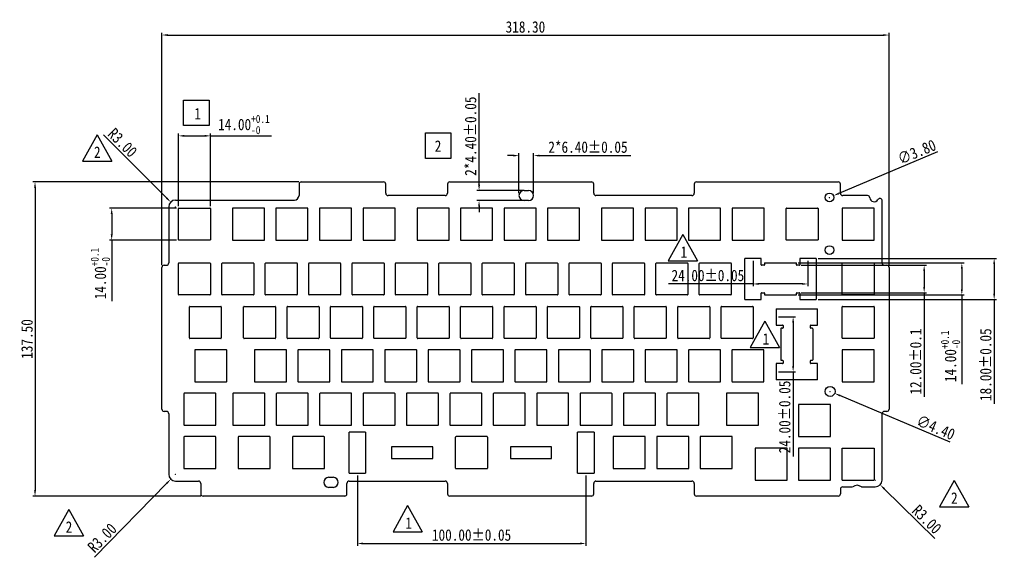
# Model space of a CAD drawing. Header units: millimetres. Extents: x -762 to 118, y 44 to 279.
# Drawn here: x -761.9 to -334.2, y 43.9 to 279.3 of the extents above; entities that cross this region are included whole.
import ezdxf

# ---------------------------------------------------------------- set-up
doc = ezdxf.new("R2010")
doc.units = ezdxf.units.MM
doc.header["$LTSCALE"] = 16.335
doc.header["$PDMODE"] = 3
doc.header["$PDSIZE"] = 8
doc.layers.get('0').update_dxf_attribs({"linetype": 'CONTINUOUS'})
doc.layers.get('Defpoints').update_dxf_attribs({"linetype": 'CONTINUOUS'})
for name, color, linetype in [('产品图形', 7, 'CONTINUOUS'), ('文字说明', 2, 'CONTINUOUS'), ('标注尺寸', 2, 'CONTINUOUS')]:
    doc.layers.add(name, color=color, linetype=linetype)
doc.styles.get("Standard").update_dxf_attribs({"font": '', "width": 0.85, "height": 5})
doc.styles.get('Standard').set_extended_font_data('SimSun')
doc.dimstyles.get("Standard").update_dxf_attribs({"dimtxt": 5, "dimasz": 2.5, "dimexe": 1, "dimexo": 1, "dimgap": 1, "dimtad": 1, "dimzin": 1, "dimdsep": 46, "dimtxsty": 'Standard', "dimcen": 0.09, "dimadec": 0, "dimazin": 2, "dimtp": 0.01, "dimtm": 0.01, "dimtfac": 1, "dimtofl": 0, "dimtmove": 0, "dimatfit": 3, "dimfxl": 1, "dimtolj": 1, "dimarcsym": 0})

# ---------------------------------------------------------------- blocks, each defined once
blk = doc.blocks.new('*D0')
at = {"layer": 'Defpoints', "color": 0}
for p in [(-381.26, 272.51), (-699.56, 170.79), (-381.26, 170.79)]:
    blk.add_point(p, dxfattribs=at)
at = {"layer": '标注尺寸', "color": 0, "lineweight": -2}
for p, q in [((-699.56, 171.79), (-699.56, 273.51)), ((-697.06, 272.51), (-383.76, 272.51)), ((-381.26, 171.79), (-381.26, 273.51))]:
    blk.add_line(p, q, dxfattribs=at)
at = {"layer": '标注尺寸', "color": 0}
for points in [[(-697.06, 272.92), (-697.06, 272.09), (-699.56, 272.51)], [(-383.76, 272.92), (-383.76, 272.09), (-381.26, 272.51)]]:
    blk.add_solid(points, dxfattribs=at)
at = {"layer": '标注尺寸', "color": 0, "insert": (-540.41, 276.01), "char_height": 5, "attachment_point": 5}
blk.add_mtext('\\A1;318.30', dxfattribs=at)
blk = doc.blocks.new('*D1')
at = {"layer": 'Defpoints', "color": 0}
for p in [(-638.53, 208.26), (-755.08, 70.76), (-681.53, 70.76)]:
    blk.add_point(p, dxfattribs=at)
at = {"layer": '标注尺寸', "color": 0, "lineweight": -2}
for p, q in [((-639.53, 208.26), (-756.08, 208.26)), ((-755.08, 205.76), (-755.08, 73.26)), ((-682.53, 70.76), (-756.08, 70.76))]:
    blk.add_line(p, q, dxfattribs=at)
at = {"layer": '标注尺寸', "color": 0}
for points in [[(-755.5, 205.76), (-754.66, 205.76), (-755.08, 208.26)], [(-755.5, 73.26), (-754.66, 73.26), (-755.08, 70.76)]]:
    blk.add_solid(points, dxfattribs=at)
at = {"layer": '标注尺寸', "color": 0, "insert": (-758.58, 139.51), "char_height": 5, "attachment_point": 5, "rotation": 90}
blk.add_mtext('\\A1;137.50', dxfattribs=at)
blk = doc.blocks.new('*D2')
at = {"layer": 'Defpoints', "color": 0}
for p in [(-678.29, 228.39), (-692.29, 196.56), (-678.29, 196.56)]:
    blk.add_point(p, dxfattribs=at)
at = {"layer": '标注尺寸', "color": 0, "lineweight": -2}
for p, q in [((-692.29, 197.56), (-692.29, 229.39)), ((-689.79, 228.39), (-680.79, 228.39)), ((-678.29, 197.56), (-678.29, 229.39)), ((-678.29, 228.39), (-651.52, 228.39))]:
    blk.add_line(p, q, dxfattribs=at)
at = {"layer": '标注尺寸', "color": 0}
for points in [[(-689.79, 228.81), (-689.79, 227.97), (-692.29, 228.39)], [(-680.79, 228.81), (-680.79, 227.97), (-678.29, 228.39)]]:
    blk.add_solid(points, dxfattribs=at)
at = {"layer": '标注尺寸', "color": 0, "insert": (-663.65, 233.37), "char_height": 5, "attachment_point": 5}
blk.add_mtext('\\A1;14.00{\\H0.7x;\\S+0.1^ -0;}', dxfattribs=at)
blk = doc.blocks.new('*D3')
at = {"layer": 'Defpoints', "color": 0}
for p in [(-692.09, 196.76), (-721.51, 182.76), (-692.09, 182.76)]:
    blk.add_point(p, dxfattribs=at)
at = {"layer": '标注尺寸', "color": 0, "lineweight": -2}
for p, q in [((-693.09, 196.76), (-722.51, 196.76)), ((-721.51, 194.26), (-721.51, 185.26)), ((-693.09, 182.76), (-722.51, 182.76)), ((-721.51, 182.76), (-721.51, 155.99))]:
    blk.add_line(p, q, dxfattribs=at)
at = {"layer": '标注尺寸', "color": 0}
for points in [[(-721.93, 194.26), (-721.1, 194.26), (-721.51, 196.76)], [(-721.93, 185.26), (-721.1, 185.26), (-721.51, 182.76)]]:
    blk.add_solid(points, dxfattribs=at)
at = {"layer": '标注尺寸', "color": 0, "insert": (-726.5, 168.12), "char_height": 5, "attachment_point": 5, "rotation": 90}
blk.add_mtext('\\A1;14.00{\\H0.7x;\\S+0.1^ -0;}', dxfattribs=at)
blk = doc.blocks.new('*D4')
at = {"layer": 'Defpoints', "color": 0}
for p in [(-405.55, 202.2), (-409.06, 200.73)]:
    blk.add_point(p, dxfattribs=at)
at = {"layer": '标注尺寸', "color": 0, "lineweight": -2}
for p, q in [((-360.01, 221.4), (-403.25, 203.17)), ((-407.39, 201.46), (-407.21, 201.46)), ((-407.3, 201.37), (-407.3, 201.55))]:
    blk.add_line(p, q, dxfattribs=at)
at = {"layer": '标注尺寸', "color": 0}
blk.add_solid([(-403.41, 203.56), (-403.09, 202.79), (-405.55, 202.2)], dxfattribs=at)
at = {"layer": '标注尺寸', "color": 0, "insert": (-369.09, 221.37), "char_height": 5, "attachment_point": 5, "rotation": 22.8554}
blk.add_mtext('\\A1;∅3.80', dxfattribs=at)
blk = doc.blocks.new('*D5')
at = {"layer": 'Defpoints', "color": 0}
for p in [(-409.09, 117.42), (-405.04, 115.71)]:
    blk.add_point(p, dxfattribs=at)
at = {"layer": '标注尺寸', "color": 0, "lineweight": -2}
for p, q in [((-407.15, 116.56), (-406.97, 116.56)), ((-407.06, 116.47), (-407.06, 116.65)), ((-354.45, 94.28), (-402.74, 114.73))]:
    blk.add_line(p, q, dxfattribs=at)
at = {"layer": '标注尺寸', "color": 0}
blk.add_solid([(-402.57, 115.11), (-402.9, 114.35), (-405.04, 115.71)], dxfattribs=at)
at = {"layer": '标注尺寸', "color": 0, "insert": (-360.8, 100.77), "char_height": 5, "attachment_point": 5, "rotation": 337.0501}
blk.add_mtext('\\A1;∅4.40', dxfattribs=at)
blk = doc.blocks.new('*D6')
at = {"layer": 'Defpoints', "color": 0}
for p in [(-413.27, 174.76), (-413.27, 156.76), (-335.23, 156.76)]:
    blk.add_point(p, dxfattribs=at)
at = {"layer": '标注尺寸', "color": 0, "lineweight": -2}
for p, q in [((-412.27, 174.76), (-334.23, 174.76)), ((-335.23, 172.26), (-335.23, 159.26)), ((-412.27, 156.76), (-334.23, 156.76)), ((-335.23, 156.76), (-335.23, 111.15))]:
    blk.add_line(p, q, dxfattribs=at)
at = {"layer": '标注尺寸', "color": 0}
for points in [[(-335.64, 172.26), (-334.81, 172.26), (-335.23, 174.76)], [(-335.64, 159.26), (-334.81, 159.26), (-335.23, 156.76)]]:
    blk.add_solid(points, dxfattribs=at)
at = {"layer": '标注尺寸', "color": 0, "insert": (-338.91, 128.25), "char_height": 5, "attachment_point": 5, "rotation": 90}
blk.add_mtext('\\A1;18.00%%P0.05', dxfattribs=at)
blk = doc.blocks.new('*D7')
at = {"layer": 'Defpoints', "color": 0}
for p in [(-420.67, 171.76), (-420.67, 159.76), (-365.87, 159.76)]:
    blk.add_point(p, dxfattribs=at)
at = {"layer": '标注尺寸', "color": 0, "lineweight": -2}
for p, q in [((-419.67, 171.76), (-364.87, 171.76)), ((-365.87, 169.26), (-365.87, 162.26)), ((-419.67, 159.76), (-364.87, 159.76)), ((-365.87, 159.76), (-365.87, 114.16))]:
    blk.add_line(p, q, dxfattribs=at)
at = {"layer": '标注尺寸', "color": 0}
for points in [[(-366.29, 169.26), (-365.46, 169.26), (-365.87, 171.76)], [(-366.29, 162.26), (-365.46, 162.26), (-365.87, 159.76)]]:
    blk.add_solid(points, dxfattribs=at)
at = {"layer": '标注尺寸', "color": 0, "insert": (-369.55, 129.62), "char_height": 5, "attachment_point": 5, "rotation": 90}
blk.add_mtext('\\A1;12.00%%P0.1', dxfattribs=at)
blk = doc.blocks.new('*D8')
at = {"layer": 'Defpoints', "color": 0}
for p in [(-421.97, 172.76), (-421.97, 158.76), (-349.38, 158.76)]:
    blk.add_point(p, dxfattribs=at)
at = {"layer": '标注尺寸', "color": 0, "lineweight": -2}
for p, q in [((-420.97, 172.76), (-348.38, 172.76)), ((-349.38, 170.26), (-349.38, 161.26)), ((-420.97, 158.76), (-348.38, 158.76)), ((-349.38, 158.76), (-349.38, 119.77))]:
    blk.add_line(p, q, dxfattribs=at)
at = {"layer": '标注尺寸', "color": 0}
for points in [[(-349.79, 170.26), (-348.96, 170.26), (-349.38, 172.76)], [(-349.79, 161.26), (-348.96, 161.26), (-349.38, 158.76)]]:
    blk.add_solid(points, dxfattribs=at)
at = {"layer": '标注尺寸', "color": 0, "insert": (-354.36, 131.91), "char_height": 5, "attachment_point": 5, "rotation": 90}
blk.add_mtext('\\A1;14.00{\\H0.7x;\\S+0.1^ -0;}', dxfattribs=at)
blk = doc.blocks.new('*D9')
at = {"layer": 'Defpoints', "color": 0}
for p in [(-613.99, 80.76), (-513.99, 80.76), (-513.99, 50.01)]:
    blk.add_point(p, dxfattribs=at)
at = {"layer": '标注尺寸', "color": 0, "lineweight": -2}
for p, q in [((-613.99, 79.76), (-613.99, 49.01)), ((-513.99, 79.76), (-513.99, 49.01)), ((-611.49, 50.01), (-516.49, 50.01))]:
    blk.add_line(p, q, dxfattribs=at)
at = {"layer": '标注尺寸', "color": 0}
for points in [[(-611.49, 50.43), (-611.49, 49.6), (-613.99, 50.01)], [(-516.49, 50.43), (-516.49, 49.6), (-513.99, 50.01)]]:
    blk.add_solid(points, dxfattribs=at)
at = {"layer": '标注尺寸', "color": 0, "insert": (-563.99, 53.69), "char_height": 5, "attachment_point": 5}
blk.add_mtext('\\A1;100.00%%P0.05', dxfattribs=at)
blk = doc.blocks.new('*D16')
at = {"layer": 'Defpoints', "color": 0}
for p in [(-536.83, 219.75), (-543.23, 202.26), (-536.83, 202.26)]:
    blk.add_point(p, dxfattribs=at)
at = {"layer": '标注尺寸', "color": 0, "lineweight": -2}
for p, q in [((-545.73, 219.75), (-548.23, 219.75)), ((-543.23, 203.26), (-543.23, 220.75)), ((-536.83, 203.26), (-536.83, 220.75)), ((-534.33, 219.75), (-494.25, 219.75))]:
    blk.add_line(p, q, dxfattribs=at)
at = {"layer": '标注尺寸', "color": 0}
for points in [[(-545.73, 220.16), (-545.73, 219.33), (-543.23, 219.75)], [(-534.33, 220.16), (-534.33, 219.33), (-536.83, 219.75)]]:
    blk.add_solid(points, dxfattribs=at)
at = {"layer": '标注尺寸', "color": 0, "insert": (-513.04, 223.43), "char_height": 5, "attachment_point": 5}
blk.add_mtext('\\A1;2*6.40%%P0.05', dxfattribs=at)
blk = doc.blocks.new('*D17')
at = {"layer": 'Defpoints', "color": 0}
for p in [(-540.03, 204.46), (-560.71, 200.06), (-540.03, 200.06)]:
    blk.add_point(p, dxfattribs=at)
at = {"layer": '标注尺寸', "color": 0, "lineweight": -2}
for p, q in [((-560.71, 206.96), (-560.71, 247.05)), ((-541.03, 204.46), (-561.71, 204.46)), ((-541.03, 200.06), (-561.71, 200.06)), ((-560.71, 197.56), (-560.71, 195.06))]:
    blk.add_line(p, q, dxfattribs=at)
at = {"layer": '标注尺寸', "color": 0}
for points in [[(-561.12, 206.96), (-560.29, 206.96), (-560.71, 204.46)], [(-561.12, 197.56), (-560.29, 197.56), (-560.71, 200.06)]]:
    blk.add_solid(points, dxfattribs=at)
at = {"layer": '标注尺寸', "color": 0, "insert": (-564.39, 228.25), "char_height": 5, "attachment_point": 5, "rotation": 90}
blk.add_mtext('\\A1;2*4.40%%P0.05', dxfattribs=at)
blk = doc.blocks.new('*D18')
at = {"layer": 'Defpoints', "color": 0}
for p in [(-440.77, 174.76), (-416.77, 174.76), (-416.77, 163.58)]:
    blk.add_point(p, dxfattribs=at)
at = {"layer": '标注尺寸', "color": 0, "lineweight": -2}
for p, q in [((-440.77, 173.76), (-440.77, 162.58)), ((-416.77, 173.76), (-416.77, 162.58)), ((-440.77, 163.58), (-477.83, 163.58)), ((-419.27, 163.58), (-438.27, 163.58))]:
    blk.add_line(p, q, dxfattribs=at)
at = {"layer": '标注尺寸', "color": 0}
for points in [[(-438.27, 164), (-438.27, 163.17), (-440.77, 163.58)], [(-419.27, 164), (-419.27, 163.17), (-416.77, 163.58)]]:
    blk.add_solid(points, dxfattribs=at)
at = {"layer": '标注尺寸', "color": 0, "insert": (-460.55, 167.26), "char_height": 5, "attachment_point": 5}
blk.add_mtext('\\A1;24.00%%P0.05', dxfattribs=at)
blk = doc.blocks.new('*D19')
at = {"layer": 'Defpoints', "color": 0}
for p in [(-430.62, 149.16), (-430.62, 125.16), (-423.22, 125.16)]:
    blk.add_point(p, dxfattribs=at)
at = {"layer": '标注尺寸', "color": 0, "lineweight": -2}
for p, q in [((-429.62, 149.16), (-422.22, 149.16)), ((-423.22, 146.66), (-423.22, 127.66)), ((-429.62, 125.16), (-422.22, 125.16)), ((-423.22, 125.16), (-423.22, 88.1))]:
    blk.add_line(p, q, dxfattribs=at)
at = {"layer": '标注尺寸', "color": 0}
for points in [[(-423.64, 146.66), (-422.8, 146.66), (-423.22, 149.16)], [(-423.64, 127.66), (-422.8, 127.66), (-423.22, 125.16)]]:
    blk.add_solid(points, dxfattribs=at)
at = {"layer": '标注尺寸', "color": 0, "insert": (-426.9, 105.38), "char_height": 5, "attachment_point": 5, "rotation": 90}
blk.add_mtext('\\A1;24.00%%P0.05', dxfattribs=at)
blk = doc.blocks.new('*D20')
at = {"layer": 'Defpoints', "color": 0}
for p in [(-695.68, 199.4), (-693.56, 197.28)]:
    blk.add_point(p, dxfattribs=at)
at = {"layer": '标注尺寸', "color": 0, "lineweight": -2}
for p, q in [((-725.12, 228.81), (-697.45, 201.16)), ((-693.65, 197.28), (-693.47, 197.28)), ((-693.56, 197.19), (-693.56, 197.37))]:
    blk.add_line(p, q, dxfattribs=at)
at = {"layer": '标注尺寸', "color": 0}
blk.add_solid([(-697.16, 201.46), (-697.74, 200.87), (-695.68, 199.4)], dxfattribs=at)
at = {"layer": '标注尺寸', "color": 0, "insert": (-716.77, 225.41), "char_height": 5, "attachment_point": 5, "rotation": 315.0325}
blk.add_mtext('\\A1;R3.00', dxfattribs=at)
blk = doc.blocks.new('*D21')
at = {"layer": 'Defpoints', "color": 0}
for p in [(-695.66, 78.15), (-693.56, 80.29)]:
    blk.add_point(p, dxfattribs=at)
at = {"layer": '标注尺寸', "color": 0, "lineweight": -2}
for p, q in [((-693.65, 80.29), (-693.47, 80.29)), ((-693.56, 80.2), (-693.56, 80.38)), ((-729.01, 44.09), (-697.41, 76.36))]:
    blk.add_line(p, q, dxfattribs=at)
at = {"layer": '标注尺寸', "color": 0}
blk.add_solid([(-697.7, 76.65), (-697.11, 76.07), (-695.66, 78.15)], dxfattribs=at)
at = {"layer": '标注尺寸', "color": 0, "insert": (-725.7, 52.48), "char_height": 5, "attachment_point": 5, "rotation": 45.6011}
blk.add_mtext('\\A1;R3.00', dxfattribs=at)
blk = doc.blocks.new('*D22')
at = {"layer": 'Defpoints', "color": 0}
for p in [(-387.26, 77.79), (-385.12, 75.69)]:
    blk.add_point(p, dxfattribs=at)
at = {"layer": '标注尺寸', "color": 0, "lineweight": -2}
for p, q in [((-387.35, 77.79), (-387.17, 77.79)), ((-387.26, 77.7), (-387.26, 77.88)), ((-361.23, 52.24), (-383.34, 73.94))]:
    blk.add_line(p, q, dxfattribs=at)
at = {"layer": '标注尺寸', "color": 0}
blk.add_solid([(-383.05, 74.24), (-383.63, 73.64), (-385.12, 75.69)], dxfattribs=at)
at = {"layer": '标注尺寸', "color": 0, "insert": (-364.71, 60.56), "char_height": 5, "attachment_point": 5, "rotation": 315.5359}
blk.add_mtext('\\A1;R3.00', dxfattribs=at)

msp = doc.modelspace()

# ---------------------------------------------------------------- linework, layer by layer
at = {"color": 7, "linetype": 'Continuous'}
for p, q in [((-639.528, 207.263), (-639.528, 202.277)), ((-638.528, 208.263), (-602.528, 208.263)), ((-601.528, 203.263), (-601.528, 207.263)), ((-574.528, 207.263), (-574.528, 203.263)), ((-573.528, 208.263), (-511.528, 208.263)), ((-510.528, 203.263), (-510.528, 207.263)), ((-466.528, 207.263), (-466.528, 203.263)), ((-465.528, 208.263), (-403.528, 208.263)), ((-402.528, 203.263), (-402.528, 207.263)), ((-575.528, 202.263), (-600.528, 202.263)), ((-541.028, 204.463), (-539.028, 204.463)), ((-467.528, 202.263), (-509.528, 202.263)), ((-390.658, 202.263), (-401.528, 202.263)), ((-696.559, 197.277), (-696.559, 172.785)), ((-693.559, 200.277), (-641.528, 200.277)), ((-692.093, 196.763), (-678.493, 196.763)), ((-668.656, 196.763), (-668.656, 182.763)), ((-654.656, 196.763), (-668.656, 196.763)), ((-654.656, 182.763), (-654.656, 196.763)), ((-649.606, 196.763), (-649.606, 182.763)), ((-635.606, 196.763), (-649.606, 196.763)), ((-635.606, 182.763), (-635.606, 196.763)), ((-630.556, 196.763), (-630.556, 182.763)), ((-616.556, 196.763), (-630.556, 196.763)), ((-616.556, 182.763), (-616.556, 196.763)), ((-611.506, 196.763), (-611.506, 182.763)), ((-597.506, 196.763), (-611.506, 196.763)), ((-597.506, 182.763), (-597.506, 196.763)), ((-587.848, 196.763), (-587.848, 182.763)), ((-573.848, 196.763), (-587.848, 196.763)), ((-573.848, 182.763), (-573.848, 196.763)), ((-568.798, 196.763), (-568.798, 182.763)), ((-554.798, 196.763), (-568.798, 196.763)), ((-554.798, 182.763), (-554.798, 196.763)), ((-549.748, 196.763), (-549.748, 182.763)), ((-535.748, 196.763), (-549.748, 196.763)), ((-539.028, 200.063), (-541.028, 200.063)), ((-535.748, 182.763), (-535.748, 196.763)), ((-530.698, 196.763), (-530.698, 182.763)), ((-516.698, 196.763), (-530.698, 196.763)), ((-516.698, 182.763), (-516.698, 196.763)), ((-507.061, 196.763), (-507.061, 182.763)), ((-493.061, 196.763), (-507.061, 196.763)), ((-493.061, 182.763), (-493.061, 196.763)), ((-488.011, 196.763), (-488.011, 182.763)), ((-474.011, 196.763), (-488.011, 196.763)), ((-474.011, 182.763), (-474.011, 196.763)), ((-454.961, 196.763), (-468.961, 196.763)), ((-468.961, 196.763), (-468.961, 182.763)), ((-454.961, 182.763), (-454.961, 196.763)), ((-435.911, 196.763), (-449.911, 196.763)), ((-449.911, 196.763), (-449.911, 182.763)), ((-435.911, 182.763), (-435.911, 196.763)), ((-426.093, 196.763), (-412.493, 196.763)), ((-387.763, 196.763), (-401.763, 196.763)), ((-401.763, 196.763), (-401.763, 182.763)), ((-387.763, 182.763), (-387.763, 196.763)), ((-384.263, 172.785), (-384.263, 199.996)), ((-692.293, 182.963), (-692.293, 196.563)), ((-678.293, 196.563), (-678.293, 182.963)), ((-426.293, 182.963), (-426.293, 196.563)), ((-412.293, 196.563), (-412.293, 182.963)), ((-678.493, 182.763), (-692.093, 182.763)), ((-668.656, 182.763), (-654.656, 182.763)), ((-649.606, 182.763), (-635.606, 182.763)), ((-630.556, 182.763), (-616.556, 182.763)), ((-611.506, 182.763), (-597.506, 182.763)), ((-587.848, 182.763), (-573.848, 182.763)), ((-568.798, 182.763), (-554.798, 182.763)), ((-549.748, 182.763), (-535.748, 182.763)), ((-530.698, 182.763), (-516.698, 182.763)), ((-507.061, 182.763), (-493.061, 182.763)), ((-488.011, 182.763), (-474.011, 182.763)), ((-468.961, 182.763), (-454.961, 182.763)), ((-449.911, 182.763), (-435.911, 182.763)), ((-412.493, 182.763), (-426.093, 182.763)), ((-401.763, 182.763), (-387.763, 182.763)), ((-698.559, 171.785), (-697.559, 171.785)), ((-692.293, 158.963), (-692.293, 172.563)), ((-692.093, 172.763), (-678.493, 172.763)), ((-678.293, 172.563), (-678.293, 158.963)), ((-673.293, 158.963), (-673.293, 172.563)), ((-673.093, 172.763), (-659.493, 172.763)), ((-659.293, 172.563), (-659.293, 158.963)), ((-654.293, 158.963), (-654.293, 172.563)), ((-654.093, 172.763), (-640.493, 172.763)), ((-640.293, 172.563), (-640.293, 158.963)), ((-635.293, 158.963), (-635.293, 172.563)), ((-635.093, 172.763), (-621.493, 172.763)), ((-621.293, 172.563), (-621.293, 158.963)), ((-616.293, 158.963), (-616.293, 172.563)), ((-616.093, 172.763), (-602.493, 172.763)), ((-602.293, 172.563), (-602.293, 158.963)), ((-597.293, 158.963), (-597.293, 172.563)), ((-597.093, 172.763), (-583.493, 172.763)), ((-583.293, 172.563), (-583.293, 158.963)), ((-578.293, 158.963), (-578.293, 172.563)), ((-578.093, 172.763), (-564.493, 172.763)), ((-564.293, 172.563), (-564.293, 158.963)), ((-559.293, 158.963), (-559.293, 172.563)), ((-559.093, 172.763), (-545.493, 172.763)), ((-545.293, 172.563), (-545.293, 158.963)), ((-540.293, 158.963), (-540.293, 172.563)), ((-540.093, 172.763), (-526.493, 172.763)), ((-526.293, 172.563), (-526.293, 158.963)), ((-521.293, 158.963), (-521.293, 172.563)), ((-521.093, 172.763), (-507.493, 172.763)), ((-507.293, 172.563), (-507.293, 158.963)), ((-502.293, 158.963), (-502.293, 172.563)), ((-502.093, 172.763), (-488.493, 172.763)), ((-488.293, 172.563), (-488.293, 158.963)), ((-483.293, 158.963), (-483.293, 172.563)), ((-483.093, 172.763), (-469.493, 172.763)), ((-469.293, 172.563), (-469.293, 158.963)), ((-464.293, 158.963), (-464.293, 172.563)), ((-464.093, 172.763), (-450.493, 172.763)), ((-450.293, 172.563), (-450.293, 158.963)), ((-444.368, 156.763), (-444.368, 174.763)), ((-437.168, 174.763), (-444.368, 174.763)), ((-437.168, 171.963), (-437.168, 174.763)), ((-435.968, 171.763), (-436.968, 171.763)), ((-435.768, 172.563), (-435.768, 171.963)), ((-435.568, 172.763), (-421.968, 172.763)), ((-421.768, 171.963), (-421.768, 172.563)), ((-420.568, 171.763), (-421.568, 171.763)), ((-420.368, 174.763), (-420.368, 171.963)), ((-413.168, 174.763), (-420.368, 174.763)), ((-413.168, 174.763), (-413.168, 156.763)), ((-401.763, 158.963), (-401.763, 172.563)), ((-401.563, 172.763), (-387.963, 172.763)), ((-387.763, 172.563), (-387.763, 158.963)), ((-383.263, 171.785), (-382.263, 171.785)), ((-699.559, 108.785), (-699.559, 170.785)), ((-381.263, 170.785), (-381.263, 108.785)), ((-678.493, 158.763), (-692.093, 158.763)), ((-659.493, 158.763), (-673.093, 158.763)), ((-640.493, 158.763), (-654.093, 158.763)), ((-621.493, 158.763), (-635.093, 158.763)), ((-602.493, 158.763), (-616.093, 158.763)), ((-583.493, 158.763), (-597.093, 158.763)), ((-564.493, 158.763), (-578.093, 158.763)), ((-545.493, 158.763), (-559.093, 158.763)), ((-526.493, 158.763), (-540.093, 158.763)), ((-507.493, 158.763), (-521.093, 158.763)), ((-488.493, 158.763), (-502.093, 158.763)), ((-469.493, 158.763), (-483.093, 158.763)), ((-450.493, 158.763), (-464.093, 158.763)), ((-437.168, 156.763), (-437.168, 159.563)), ((-436.968, 159.763), (-435.968, 159.763)), ((-435.768, 159.563), (-435.768, 158.963)), ((-435.568, 158.763), (-421.968, 158.763)), ((-421.768, 158.963), (-421.768, 159.563)), ((-421.568, 159.763), (-420.568, 159.763)), ((-420.368, 159.563), (-420.368, 156.763)), ((-387.963, 158.763), (-401.563, 158.763)), ((-444.368, 156.763), (-437.168, 156.763)), ((-420.368, 156.763), (-413.168, 156.763)), ((-687.528, 139.963), (-687.528, 153.563)), ((-687.328, 153.763), (-673.728, 153.763)), ((-673.528, 153.563), (-673.528, 139.963)), ((-663.763, 139.963), (-663.763, 153.563)), ((-663.563, 153.763), (-649.963, 153.763)), ((-649.763, 153.563), (-649.763, 139.963)), ((-644.763, 139.963), (-644.763, 153.563)), ((-644.563, 153.763), (-630.963, 153.763)), ((-630.763, 153.563), (-630.763, 139.963)), ((-625.763, 139.963), (-625.763, 153.563)), ((-625.563, 153.763), (-611.963, 153.763)), ((-611.763, 153.563), (-611.763, 139.963)), ((-606.763, 139.963), (-606.763, 153.563)), ((-606.563, 153.763), (-592.963, 153.763)), ((-592.763, 153.563), (-592.763, 139.963)), ((-587.763, 139.963), (-587.763, 153.563)), ((-587.563, 153.763), (-573.963, 153.763)), ((-573.763, 153.563), (-573.763, 139.963)), ((-568.763, 139.963), (-568.763, 153.563)), ((-568.563, 153.763), (-554.963, 153.763)), ((-554.763, 153.563), (-554.763, 139.963)), ((-549.763, 139.963), (-549.763, 153.563)), ((-549.563, 153.763), (-535.963, 153.763)), ((-535.763, 153.563), (-535.763, 139.963)), ((-530.763, 139.963), (-530.763, 153.563)), ((-530.563, 153.763), (-516.963, 153.763)), ((-516.763, 153.563), (-516.763, 139.963)), ((-511.763, 139.963), (-511.763, 153.563)), ((-511.563, 153.763), (-497.963, 153.763)), ((-497.763, 153.563), (-497.763, 139.963)), ((-492.763, 139.963), (-492.763, 153.563)), ((-492.563, 153.763), (-478.963, 153.763)), ((-478.763, 153.563), (-478.763, 139.963)), ((-473.763, 139.963), (-473.763, 153.563)), ((-473.563, 153.763), (-459.963, 153.763)), ((-459.763, 153.563), (-459.763, 139.963)), ((-454.763, 139.963), (-454.763, 153.563)), ((-454.563, 153.763), (-440.963, 153.763)), ((-440.763, 153.563), (-440.763, 139.963)), ((-401.763, 139.963), (-401.763, 153.563)), ((-401.563, 153.763), (-387.963, 153.763)), ((-387.763, 153.563), (-387.763, 139.963)), ((-673.728, 139.763), (-687.328, 139.763)), ((-649.963, 139.763), (-663.563, 139.763)), ((-630.963, 139.763), (-644.563, 139.763)), ((-611.963, 139.763), (-625.563, 139.763)), ((-592.963, 139.763), (-606.563, 139.763)), ((-573.963, 139.763), (-587.563, 139.763)), ((-554.963, 139.763), (-568.563, 139.763)), ((-535.963, 139.763), (-549.563, 139.763)), ((-516.963, 139.763), (-530.563, 139.763)), ((-497.963, 139.763), (-511.563, 139.763)), ((-478.963, 139.763), (-492.563, 139.763)), ((-459.963, 139.763), (-473.563, 139.763)), ((-440.963, 139.763), (-454.563, 139.763)), ((-387.963, 139.763), (-401.563, 139.763)), ((-685.143, 134.563), (-685.143, 120.963)), ((-671.343, 134.763), (-684.943, 134.763)), ((-671.143, 120.963), (-671.143, 134.563)), ((-658.998, 134.563), (-658.998, 120.963)), ((-645.198, 134.763), (-658.798, 134.763)), ((-644.998, 120.963), (-644.998, 134.563)), ((-639.998, 134.563), (-639.998, 120.963)), ((-626.198, 134.763), (-639.798, 134.763)), ((-625.998, 120.963), (-625.998, 134.563)), ((-620.998, 134.563), (-620.998, 120.963)), ((-607.198, 134.763), (-620.798, 134.763)), ((-606.998, 120.963), (-606.998, 134.563)), ((-601.998, 134.563), (-601.998, 120.963)), ((-588.198, 134.763), (-601.798, 134.763)), ((-587.998, 120.963), (-587.998, 134.563)), ((-582.998, 134.563), (-582.998, 120.963)), ((-569.198, 134.763), (-582.798, 134.763)), ((-568.998, 120.963), (-568.998, 134.563)), ((-563.998, 134.563), (-563.998, 120.963)), ((-550.198, 134.763), (-563.798, 134.763)), ((-549.998, 120.963), (-549.998, 134.563)), ((-544.998, 134.563), (-544.998, 120.963)), ((-531.198, 134.763), (-544.798, 134.763)), ((-530.998, 120.963), (-530.998, 134.563)), ((-525.998, 134.563), (-525.998, 120.963)), ((-512.198, 134.763), (-525.798, 134.763)), ((-511.998, 120.963), (-511.998, 134.563)), ((-506.998, 134.563), (-506.998, 120.963)), ((-493.198, 134.763), (-506.798, 134.763)), ((-492.998, 120.963), (-492.998, 134.563)), ((-487.998, 134.563), (-487.998, 120.963)), ((-474.198, 134.763), (-487.798, 134.763)), ((-473.998, 120.963), (-473.998, 134.563)), ((-468.998, 134.563), (-468.998, 120.963)), ((-455.198, 134.763), (-468.798, 134.763)), ((-454.998, 120.963), (-454.998, 134.563)), ((-387.763, 134.763), (-401.763, 134.763)), ((-401.763, 134.763), (-401.763, 120.763)), ((-387.763, 120.763), (-387.763, 134.763)), ((-684.943, 120.763), (-671.343, 120.763)), ((-658.798, 120.763), (-645.198, 120.763)), ((-639.798, 120.763), (-626.198, 120.763)), ((-620.798, 120.763), (-607.198, 120.763)), ((-601.798, 120.763), (-588.198, 120.763)), ((-582.798, 120.763), (-569.198, 120.763)), ((-563.798, 120.763), (-550.198, 120.763)), ((-544.798, 120.763), (-531.198, 120.763)), ((-525.798, 120.763), (-512.198, 120.763)), ((-506.798, 120.763), (-493.198, 120.763)), ((-487.798, 120.763), (-474.198, 120.763)), ((-468.798, 120.763), (-455.198, 120.763)), ((-401.763, 120.763), (-387.763, 120.763)), ((-649.488, 115.563), (-649.488, 101.963)), ((-635.688, 115.763), (-649.288, 115.763)), ((-635.488, 101.963), (-635.488, 115.563)), ((-630.488, 115.563), (-630.488, 101.963)), ((-616.688, 115.763), (-630.288, 115.763)), ((-616.488, 101.963), (-616.488, 115.563)), ((-611.488, 115.563), (-611.488, 101.963)), ((-597.688, 115.763), (-611.288, 115.763)), ((-597.488, 101.963), (-597.488, 115.563)), ((-592.488, 115.563), (-592.488, 101.963)), ((-578.688, 115.763), (-592.288, 115.763)), ((-578.488, 101.963), (-578.488, 115.563)), ((-573.488, 115.563), (-573.488, 101.963)), ((-559.688, 115.763), (-573.288, 115.763)), ((-559.488, 101.963), (-559.488, 115.563)), ((-554.488, 115.563), (-554.488, 101.963)), ((-540.688, 115.763), (-554.288, 115.763)), ((-540.488, 101.963), (-540.488, 115.563)), ((-535.488, 115.563), (-535.488, 101.963)), ((-521.688, 115.763), (-535.288, 115.763)), ((-521.488, 101.963), (-521.488, 115.563)), ((-516.488, 115.563), (-516.488, 101.963)), ((-502.688, 115.763), (-516.288, 115.763)), ((-502.488, 101.963), (-502.488, 115.563)), ((-497.488, 115.563), (-497.488, 101.963)), ((-483.688, 115.763), (-497.288, 115.763)), ((-483.488, 101.963), (-483.488, 115.563)), ((-478.488, 115.563), (-478.488, 101.963)), ((-464.688, 115.763), (-478.288, 115.763)), ((-464.488, 101.963), (-464.488, 115.563)), ((-438.343, 115.763), (-452.343, 115.763)), ((-452.343, 115.763), (-452.343, 101.763)), ((-438.343, 101.763), (-438.343, 115.763)), ((-697.559, 107.785), (-698.559, 107.785)), ((-406.813, 110.763), (-420.813, 110.763)), ((-420.813, 110.763), (-420.813, 96.763)), ((-406.813, 96.763), (-406.813, 110.763)), ((-382.263, 107.785), (-383.263, 107.785)), ((-696.559, 106.785), (-696.559, 80.293)), ((-384.263, 77.793), (-384.263, 106.785)), ((-649.288, 101.763), (-635.688, 101.763)), ((-630.288, 101.763), (-616.688, 101.763)), ((-617.588, 80.763), (-617.588, 98.763)), ((-610.388, 98.763), (-617.588, 98.763)), ((-611.288, 101.763), (-597.688, 101.763)), ((-610.388, 98.763), (-610.388, 80.763)), ((-592.288, 101.763), (-578.688, 101.763)), ((-573.288, 101.763), (-559.688, 101.763)), ((-554.288, 101.763), (-540.688, 101.763)), ((-535.288, 101.763), (-521.688, 101.763)), ((-510.388, 98.763), (-517.588, 98.763)), ((-517.588, 80.763), (-517.588, 98.763)), ((-516.288, 101.763), (-502.688, 101.763)), ((-510.388, 98.763), (-510.388, 80.763)), ((-497.288, 101.763), (-483.688, 101.763)), ((-478.288, 101.763), (-464.688, 101.763)), ((-452.343, 101.763), (-438.343, 101.763)), ((-689.923, 96.563), (-689.923, 82.963)), ((-676.123, 96.763), (-689.723, 96.763)), ((-675.923, 82.963), (-675.923, 96.563)), ((-666.158, 96.563), (-666.158, 82.963)), ((-652.358, 96.763), (-665.958, 96.763)), ((-652.158, 82.963), (-652.158, 96.563)), ((-642.393, 96.563), (-642.393, 82.963)), ((-628.593, 96.763), (-642.193, 96.763)), ((-628.393, 82.963), (-628.393, 96.563)), ((-570.988, 82.963), (-570.988, 96.563)), ((-557.188, 96.763), (-570.788, 96.763)), ((-556.988, 96.563), (-556.988, 82.963)), ((-487.963, 96.763), (-501.963, 96.763)), ((-501.963, 96.763), (-501.963, 82.763)), ((-487.963, 82.763), (-487.963, 96.763)), ((-468.913, 96.763), (-482.913, 96.763)), ((-482.913, 96.763), (-482.913, 82.763)), ((-468.913, 82.763), (-468.913, 96.763)), ((-449.863, 96.763), (-463.863, 96.763)), ((-463.863, 96.763), (-463.863, 82.763)), ((-449.863, 82.763), (-449.863, 96.763)), ((-420.813, 96.763), (-406.813, 96.763)), ((-598.988, 92.263), (-598.988, 87.263)), ((-580.988, 92.263), (-598.988, 92.263)), ((-580.988, 87.263), (-580.988, 92.263)), ((-528.988, 92.263), (-546.988, 92.263)), ((-546.988, 92.263), (-546.988, 87.263)), ((-528.988, 87.263), (-528.988, 92.263)), ((-425.863, 91.763), (-439.863, 91.763)), ((-439.863, 91.763), (-439.863, 77.763)), ((-425.863, 77.763), (-425.863, 91.763)), ((-406.813, 91.763), (-420.813, 91.763)), ((-420.813, 91.763), (-420.813, 77.763)), ((-406.813, 77.763), (-406.813, 91.763)), ((-401.763, 91.763), (-387.763, 91.763)), ((-401.763, 77.763), (-401.763, 91.763)), ((-387.763, 91.763), (-387.763, 77.763)), ((-598.988, 87.263), (-580.988, 87.263)), ((-546.988, 87.263), (-528.988, 87.263)), ((-689.723, 82.763), (-676.123, 82.763)), ((-665.958, 82.763), (-652.358, 82.763)), ((-642.193, 82.763), (-628.593, 82.763)), ((-570.788, 82.763), (-557.188, 82.763)), ((-501.963, 82.763), (-487.963, 82.763)), ((-482.913, 82.763), (-468.913, 82.763)), ((-463.863, 82.763), (-449.863, 82.763)), ((-693.559, 77.293), (-683.528, 77.293)), ((-626.528, 78.963), (-624.528, 78.963)), ((-617.588, 80.763), (-610.388, 80.763)), ((-617.528, 77.293), (-575.528, 77.293)), ((-517.588, 80.763), (-510.388, 80.763)), ((-509.528, 77.293), (-467.528, 77.293)), ((-439.863, 77.763), (-425.863, 77.763)), ((-420.813, 77.763), (-406.813, 77.763)), ((-401.763, 77.763), (-387.763, 77.763)), ((-682.528, 76.293), (-682.528, 71.763)), ((-624.528, 74.563), (-626.528, 74.563)), ((-618.528, 71.763), (-618.528, 76.293)), ((-574.528, 76.293), (-574.528, 71.763)), ((-510.528, 71.763), (-510.528, 76.293)), ((-466.528, 76.293), (-466.528, 71.763)), ((-402.528, 73.793), (-402.528, 71.763)), ((-401.528, 74.793), (-397.17, 74.793)), ((-393.371, 74.793), (-387.263, 74.793)), ((-619.528, 70.763), (-681.528, 70.763)), ((-511.528, 70.763), (-573.528, 70.763)), ((-403.528, 70.763), (-465.528, 70.763))]:
    msp.add_line(p, q, dxfattribs=at)
for centre, radius in [((-407.305, 201.463), 1.9), ((-407.305, 178.435), 1.9), ((-407.063, 116.563), 2.2)]:
    msp.add_circle(centre, radius, dxfattribs=at)
for centre, radius, start, end in [((-638.528, 207.263), 1, 90, 180), ((-602.528, 207.263), 1, 0, 90), ((-573.528, 207.263), 1, 90, 180), ((-511.528, 207.263), 1, 0, 90), ((-465.528, 207.263), 1, 90, 180), ((-403.528, 207.263), 1, 0, 90), ((-641.528, 202.277), 2, 270, 0), ((-600.528, 203.263), 1, 180, 270), ((-575.528, 203.263), 1, 270, 0), ((-541.028, 202.263), 2.2, 90, 270), ((-539.028, 202.263), 2.2, 270, 90), ((-509.528, 203.263), 1, 180, 270), ((-467.528, 203.263), 1, 270, 0), ((-401.528, 203.263), 1, 180, 270), ((-390.658, 201.263), 1, 3.95457, 90), ((-387.765, 201.463), 1.9, 183.95457, 329.59993), ((-385.263, 199.996), 1, 0, 149.59993), ((-693.559, 197.277), 3, 90, 180), ((-692.093, 196.563), 0.2, 90, 180), ((-678.493, 196.563), 0.2, 0, 90), ((-426.093, 196.563), 0.2, 90, 180), ((-412.493, 196.563), 0.2, 0, 90), ((-692.093, 182.963), 0.2, 180, 270), ((-678.493, 182.963), 0.2, 270, 360), ((-426.093, 182.963), 0.2, 180, 270), ((-412.493, 182.963), 0.2, 270, 0), ((-698.559, 170.785), 1, 90, 180), ((-697.559, 172.785), 1, 270, 0), ((-692.093, 172.563), 0.2, 90, 180), ((-678.493, 172.563), 0.2, 0, 90), ((-673.093, 172.563), 0.2, 90, 180), ((-659.493, 172.563), 0.2, 359.99999, 90), ((-654.093, 172.563), 0.2, 90, 180), ((-640.493, 172.563), 0.2, 360, 90), ((-635.093, 172.563), 0.2, 90, 180), ((-621.493, 172.563), 0.2, 360, 90), ((-616.093, 172.563), 0.2, 90, 180), ((-602.493, 172.563), 0.2, 359.99999, 90), ((-597.093, 172.563), 0.2, 90, 180), ((-583.493, 172.563), 0.2, 360, 90), ((-578.093, 172.563), 0.2, 90, 180), ((-564.493, 172.563), 0.2, 360, 90), ((-559.093, 172.563), 0.2, 90, 180), ((-545.493, 172.563), 0.2, 359.99999, 90), ((-540.093, 172.563), 0.2, 90, 180), ((-526.493, 172.563), 0.2, 0, 90), ((-521.093, 172.563), 0.2, 90, 180), ((-507.493, 172.563), 0.2, 359.99999, 90), ((-502.093, 172.563), 0.2, 90, 180), ((-488.493, 172.563), 0.2, 359.99999, 90), ((-483.093, 172.563), 0.2, 90, 180), ((-469.493, 172.563), 0.2, 0, 90), ((-464.093, 172.563), 0.2, 90, 180), ((-450.493, 172.563), 0.2, 359.99999, 90), ((-436.968, 171.963), 0.2, 180, 270), ((-435.968, 171.963), 0.2, 270, 0), ((-435.568, 172.563), 0.2, 90, 180), ((-421.968, 172.563), 0.2, 0, 90), ((-421.568, 171.963), 0.2, 180, 270), ((-420.568, 171.963), 0.2, 270, 0), ((-401.563, 172.563), 0.2, 90, 180), ((-387.963, 172.563), 0.2, 0, 90), ((-383.263, 172.785), 1, 180, 270), ((-382.263, 170.785), 1, 0, 90), ((-692.093, 158.963), 0.2, 180, 270), ((-678.493, 158.963), 0.2, 270, 360), ((-673.093, 158.963), 0.2, 179.99999, 270), ((-659.493, 158.963), 0.2, 270, 0), ((-654.093, 158.963), 0.2, 180, 270), ((-640.493, 158.963), 0.2, 270, 0), ((-635.093, 158.963), 0.2, 179.99999, 270), ((-621.493, 158.963), 0.2, 270, 0), ((-616.093, 158.963), 0.2, 179.99999, 270), ((-602.493, 158.963), 0.2, 270, 0), ((-597.093, 158.963), 0.2, 180, 270), ((-583.493, 158.963), 0.2, 270, 0), ((-578.093, 158.963), 0.2, 179.99999, 270), ((-564.493, 158.963), 0.2, 270, 0), ((-559.093, 158.963), 0.2, 180, 270), ((-545.493, 158.963), 0.2, 270, 0), ((-540.093, 158.963), 0.2, 180, 270), ((-526.493, 158.963), 0.2, 270, 0), ((-521.093, 158.963), 0.2, 179.99999, 270), ((-507.493, 158.963), 0.2, 270, 0), ((-502.093, 158.963), 0.2, 180, 270), ((-488.493, 158.963), 0.2, 270, 0), ((-483.093, 158.963), 0.2, 180, 270), ((-469.493, 158.963), 0.2, 270, 0), ((-464.093, 158.963), 0.2, 179.99999, 270), ((-450.493, 158.963), 0.2, 270, 0), ((-436.968, 159.563), 0.2, 90, 180), ((-435.968, 159.563), 0.2, 0, 90), ((-435.568, 158.963), 0.2, 180, 270), ((-421.968, 158.963), 0.2, 270, 0), ((-421.568, 159.563), 0.2, 90, 180), ((-420.568, 159.563), 0.2, 0, 90), ((-401.563, 158.963), 0.2, 180, 270), ((-387.963, 158.963), 0.2, 270, 0), ((-687.328, 153.563), 0.2, 89.99999, 180), ((-673.728, 153.563), 0.2, 360, 90.00001), ((-663.563, 153.563), 0.2, 89.99999, 180), ((-649.963, 153.563), 0.2, 359.99999, 90.00001), ((-644.563, 153.563), 0.2, 89.99999, 180), ((-630.963, 153.563), 0.2, 0, 90.00001), ((-625.563, 153.563), 0.2, 89.99999, 180), ((-611.963, 153.563), 0.2, 360, 90.00001), ((-606.563, 153.563), 0.2, 89.99999, 180), ((-592.963, 153.563), 0.2, 359.99999, 90.00001), ((-587.563, 153.563), 0.2, 89.99999, 180), ((-573.963, 153.563), 0.2, 360, 90.00001), ((-568.563, 153.563), 0.2, 89.99999, 180), ((-554.963, 153.563), 0.2, 359.99999, 90.00001), ((-549.563, 153.563), 0.2, 89.99999, 180), ((-535.963, 153.563), 0.2, 359.99999, 90.00001), ((-530.563, 153.563), 0.2, 89.99999, 180), ((-516.963, 153.563), 0.2, 0, 90.00001), ((-511.563, 153.563), 0.2, 89.99999, 180), ((-497.963, 153.563), 0.2, 359.99999, 90.00001), ((-492.563, 153.563), 0.2, 89.99999, 180), ((-478.963, 153.563), 0.2, 0, 90.00001), ((-473.563, 153.563), 0.2, 89.99999, 180), ((-459.963, 153.563), 0.2, 0, 90.00001), ((-454.563, 153.563), 0.2, 89.99999, 180), ((-440.963, 153.563), 0.2, 359.99999, 90.00001), ((-401.563, 153.563), 0.2, 90, 180), ((-387.963, 153.563), 0.2, 0, 90), ((-687.328, 139.963), 0.2, 180, 270.00001), ((-673.728, 139.963), 0.2, 269.99999, 0), ((-663.563, 139.963), 0.2, 179.99999, 270.00001), ((-649.963, 139.963), 0.2, 269.99999, 0), ((-644.563, 139.963), 0.2, 180, 270.00001), ((-630.963, 139.963), 0.2, 269.99999, 360), ((-625.563, 139.963), 0.2, 179.99999, 270.00001), ((-611.963, 139.963), 0.2, 269.99999, 0), ((-606.563, 139.963), 0.2, 179.99999, 270.00001), ((-592.963, 139.963), 0.2, 269.99999, 0), ((-587.563, 139.963), 0.2, 180, 270.00001), ((-573.963, 139.963), 0.2, 269.99999, 0), ((-568.563, 139.963), 0.2, 179.99999, 270.00001), ((-554.963, 139.963), 0.2, 269.99999, 0), ((-549.563, 139.963), 0.2, 180, 270.00001), ((-535.963, 139.963), 0.2, 269.99999, 0), ((-530.563, 139.963), 0.2, 180, 270.00001), ((-516.963, 139.963), 0.2, 269.99999, 0), ((-511.563, 139.963), 0.2, 179.99999, 270.00001), ((-497.963, 139.963), 0.2, 269.99999, 0), ((-492.563, 139.963), 0.2, 180, 270.00001), ((-478.963, 139.963), 0.2, 269.99999, 0), ((-473.563, 139.963), 0.2, 179.99999, 270.00001), ((-459.963, 139.963), 0.2, 269.99999, 0), ((-454.563, 139.963), 0.2, 179.99999, 270.00001), ((-440.963, 139.963), 0.2, 269.99999, 0), ((-401.563, 139.963), 0.2, 180, 270), ((-387.963, 139.963), 0.2, 270, 0), ((-684.943, 134.563), 0.2, 90, 180), ((-671.343, 134.563), 0.2, 0, 90), ((-658.798, 134.563), 0.2, 90, 180), ((-645.198, 134.563), 0.2, 359.99999, 90), ((-639.798, 134.563), 0.2, 90, 180), ((-626.198, 134.563), 0.2, 360, 90), ((-620.798, 134.563), 0.2, 90, 180), ((-607.198, 134.563), 0.2, 360, 90), ((-601.798, 134.563), 0.2, 90, 180), ((-588.198, 134.563), 0.2, 359.99999, 90), ((-582.798, 134.563), 0.2, 90, 180), ((-569.198, 134.563), 0.2, 360, 90), ((-563.798, 134.563), 0.2, 90, 180), ((-550.198, 134.563), 0.2, 359.99999, 90), ((-544.798, 134.563), 0.2, 90, 180), ((-531.198, 134.563), 0.2, 359.99999, 90), ((-525.798, 134.563), 0.2, 90, 180), ((-512.198, 134.563), 0.2, 0, 90), ((-506.798, 134.563), 0.2, 90, 180), ((-493.198, 134.563), 0.2, 359.99999, 90), ((-487.798, 134.563), 0.2, 90, 180), ((-474.198, 134.563), 0.2, 0, 90), ((-468.798, 134.563), 0.2, 90, 180), ((-455.198, 134.563), 0.2, 0, 90), ((-684.943, 120.963), 0.2, 180, 270.00001), ((-671.343, 120.963), 0.2, 269.99999, 360), ((-658.798, 120.963), 0.2, 179.99999, 270.00001), ((-645.198, 120.963), 0.2, 269.99999, 0), ((-639.798, 120.963), 0.2, 180, 270.00001), ((-626.198, 120.963), 0.2, 269.99999, 0), ((-620.798, 120.963), 0.2, 179.99999, 270.00001), ((-607.198, 120.963), 0.2, 269.99999, 0), ((-601.798, 120.963), 0.2, 180, 270.00001), ((-588.198, 120.963), 0.2, 269.99999, 0), ((-582.798, 120.963), 0.2, 180, 270.00001), ((-569.198, 120.963), 0.2, 269.99999, 0), ((-563.798, 120.963), 0.2, 179.99999, 270.00001), ((-550.198, 120.963), 0.2, 269.99999, 0), ((-544.798, 120.963), 0.2, 180, 270.00001), ((-531.198, 120.963), 0.2, 269.99999, 0), ((-525.798, 120.963), 0.2, 180, 270.00001), ((-512.198, 120.963), 0.2, 269.99999, 0), ((-506.798, 120.963), 0.2, 179.99999, 270.00001), ((-493.198, 120.963), 0.2, 269.99999, 0), ((-487.798, 120.963), 0.2, 180, 270.00001), ((-474.198, 120.963), 0.2, 269.99999, 0), ((-468.798, 120.963), 0.2, 179.99999, 270.00001), ((-455.198, 120.963), 0.2, 269.99999, 0), ((-649.288, 115.563), 0.2, 90, 180), ((-635.688, 115.563), 0.2, 359.99999, 90), ((-630.288, 115.563), 0.2, 90, 180), ((-616.688, 115.563), 0.2, 359.99999, 90), ((-611.288, 115.563), 0.2, 90, 180), ((-597.688, 115.563), 0.2, 360, 90), ((-592.288, 115.563), 0.2, 90, 180), ((-578.688, 115.563), 0.2, 359.99999, 90), ((-573.288, 115.563), 0.2, 90, 180), ((-559.688, 115.563), 0.2, 360, 90), ((-554.288, 115.563), 0.2, 90, 180), ((-540.688, 115.563), 0.2, 0, 90), ((-535.288, 115.563), 0.2, 90, 180), ((-521.688, 115.563), 0.2, 359.99999, 90), ((-516.288, 115.563), 0.2, 90, 180), ((-502.688, 115.563), 0.2, 0, 90), ((-497.288, 115.563), 0.2, 90, 180), ((-483.688, 115.563), 0.2, 359.99999, 90), ((-478.288, 115.563), 0.2, 90, 180), ((-464.688, 115.563), 0.2, 359.99999, 90), ((-698.559, 108.785), 1, 180, 270), ((-697.559, 106.785), 1, 0, 90), ((-383.263, 106.785), 1, 90, 180), ((-382.263, 108.785), 1, 270, 0), ((-649.288, 101.963), 0.2, 179.99999, 270), ((-635.688, 101.963), 0.2, 270, 0), ((-630.288, 101.963), 0.2, 180, 270), ((-616.688, 101.963), 0.2, 270, 0), ((-611.288, 101.963), 0.2, 180, 270), ((-597.688, 101.963), 0.2, 270, 0), ((-592.288, 101.963), 0.2, 179.99999, 270), ((-578.688, 101.963), 0.2, 270, 0), ((-573.288, 101.963), 0.2, 180, 270), ((-559.688, 101.963), 0.2, 270, 0), ((-554.288, 101.963), 0.2, 179.99999, 270), ((-540.688, 101.963), 0.2, 270, 0), ((-535.288, 101.963), 0.2, 179.99999, 270), ((-521.688, 101.963), 0.2, 270, 0), ((-516.288, 101.963), 0.2, 180, 270), ((-502.688, 101.963), 0.2, 270, 0), ((-497.288, 101.963), 0.2, 179.99999, 270), ((-483.688, 101.963), 0.2, 270, 0), ((-478.288, 101.963), 0.2, 180, 270), ((-464.688, 101.963), 0.2, 270, 0), ((-689.723, 96.563), 0.2, 89.99999, 180), ((-676.123, 96.563), 0.2, 360, 90.00001), ((-665.958, 96.563), 0.2, 89.99999, 180), ((-652.358, 96.563), 0.2, 359.99999, 90.00001), ((-642.193, 96.563), 0.2, 89.99999, 180), ((-628.593, 96.563), 0.2, 359.99999, 90.00001), ((-570.788, 96.563), 0.2, 89.99999, 180), ((-557.188, 96.563), 0.2, 359.99998, 90.00001), ((-689.723, 82.963), 0.2, 180, 270.00001), ((-676.123, 82.963), 0.2, 269.99999, 0), ((-665.958, 82.963), 0.2, 179.99999, 270.00001), ((-652.358, 82.963), 0.2, 269.99999, 0), ((-642.193, 82.963), 0.2, 180, 270.00001), ((-628.593, 82.963), 0.2, 269.99999, 0), ((-570.788, 82.963), 0.2, 179.99998, 270.00001), ((-557.188, 82.963), 0.2, 269.99999, 0), ((-693.559, 80.293), 3, 180, 270), ((-683.528, 76.293), 1, 0, 90), ((-626.528, 76.763), 2.2, 90, 270), ((-624.528, 76.763), 2.2, 270, 90), ((-617.528, 76.293), 1, 90, 180), ((-575.528, 76.293), 1, 0, 90), ((-509.528, 76.293), 1, 90, 180), ((-467.528, 76.293), 1, 0, 90), ((-387.263, 77.793), 3, 270, 0), ((-401.528, 73.793), 1, 90, 180), ((-395.27, 72.471), 3, 50.71977, 129.28023), ((-681.528, 71.763), 1, 180, 270), ((-619.528, 71.763), 1, 270, 0), ((-573.528, 71.763), 1, 180, 270), ((-511.528, 71.763), 1, 270, 0), ((-465.528, 71.763), 1, 180, 270), ((-403.528, 71.763), 1, 270, 0)]:
    msp.add_arc(centre, radius, start, end, dxfattribs=at)
at = {"layer": '产品图形', "color": 1, "linetype": 'Continuous'}
for p, q in [((-430.623, 152.763), (-412.623, 152.763)), ((-430.623, 152.763), (-430.623, 145.563)), ((-412.623, 145.563), (-412.623, 152.763)), ((-430.623, 145.563), (-427.823, 145.563)), ((-415.423, 145.563), (-412.623, 145.563)), ((-428.623, 143.963), (-428.623, 130.363)), ((-427.823, 144.163), (-428.423, 144.163)), ((-427.623, 145.363), (-427.623, 144.363)), ((-415.623, 144.363), (-415.623, 145.363)), ((-414.823, 144.163), (-415.423, 144.163)), ((-414.623, 143.963), (-414.623, 130.363)), ((-449.998, 134.563), (-449.998, 120.963)), ((-436.198, 134.763), (-449.798, 134.763)), ((-435.998, 120.963), (-435.998, 134.563)), ((-427.823, 128.763), (-430.623, 128.763)), ((-430.623, 128.763), (-430.623, 121.563)), ((-428.423, 130.163), (-427.823, 130.163)), ((-427.623, 129.963), (-427.623, 128.963)), ((-415.623, 128.963), (-415.623, 129.963)), ((-415.423, 130.163), (-414.823, 130.163)), ((-412.623, 128.763), (-415.423, 128.763)), ((-412.623, 121.563), (-412.623, 128.763)), ((-449.798, 120.763), (-436.198, 120.763)), ((-412.623, 121.563), (-430.623, 121.563)), ((-689.923, 115.563), (-689.923, 101.963)), ((-676.123, 115.763), (-689.723, 115.763)), ((-675.923, 101.963), (-675.923, 115.563)), ((-668.488, 115.563), (-668.488, 101.963)), ((-654.688, 115.763), (-668.288, 115.763)), ((-654.488, 101.963), (-654.488, 115.563)), ((-689.723, 101.763), (-676.123, 101.763)), ((-668.288, 101.763), (-654.688, 101.763))]:
    msp.add_line(p, q, dxfattribs=at)
for centre, start, end in [((-427.823, 145.363), 0, 90), ((-415.423, 145.363), 90, 180), ((-428.423, 143.963), 90, 180), ((-427.823, 144.363), 270, 0), ((-415.423, 144.363), 180, 270), ((-414.823, 143.963), 360, 90), ((-449.798, 134.563), 90, 180), ((-436.198, 134.563), 0, 90), ((-428.423, 130.363), 180, 270), ((-427.823, 129.963), 0, 90), ((-427.823, 128.963), 270, 0), ((-415.423, 129.963), 90, 180), ((-415.423, 128.963), 180, 270), ((-414.823, 130.363), 270, 0), ((-449.798, 120.963), 179.99999, 270.00001), ((-436.198, 120.963), 269.99999, 0), ((-689.723, 115.563), 89.99999, 180), ((-676.123, 115.563), 360, 90.00001), ((-668.288, 115.563), 90, 180), ((-654.688, 115.563), 359.99999, 90), ((-689.723, 101.963), 180, 270.00001), ((-676.123, 101.963), 269.99999, 0), ((-668.288, 101.963), 179.99999, 270), ((-654.688, 101.963), 270, 0)]:
    msp.add_arc(centre, 0.2, start, end, dxfattribs=at)
at = {"layer": '文字说明', "color": 1}
for p, q in [((-727.883, 228.907), (-734.283, 217.387)), ((-727.883, 228.907), (-721.483, 217.387)), ((-734.283, 217.387), (-721.483, 217.387)), ((-471.495, 185.287), (-477.895, 173.767)), ((-471.495, 185.287), (-465.095, 173.767)), ((-477.895, 173.767), (-465.095, 173.767)), ((-435.6, 147.277), (-442, 135.757)), ((-435.6, 147.277), (-429.2, 135.757)), ((-442, 135.757), (-429.2, 135.757)), ((-352.703, 77.581), (-359.103, 66.061)), ((-352.703, 77.581), (-346.303, 66.061)), ((-740.273, 64.881), (-746.673, 53.361)), ((-740.273, 64.881), (-733.873, 53.361)), ((-591.982, 66.673), (-598.382, 55.153)), ((-591.982, 66.673), (-585.582, 55.153)), ((-359.103, 66.061), (-346.303, 66.061)), ((-746.673, 53.361), (-733.873, 53.361)), ((-598.382, 55.153), (-585.582, 55.153))]:
    msp.add_line(p, q, dxfattribs=at)
for points in [[(-690.083, 244.062), (-678.883, 244.062), (-678.883, 232.862), (-690.083, 232.862)], [(-584.223, 229.662), (-573.023, 229.662), (-573.023, 218.462), (-584.223, 218.462)]]:
    msp.add_lwpolyline(points, close=True, dxfattribs=at)

# ---------------------------------------------------------------- texts
at = {"layer": '产品图形', "color": 2, "char_height": 5, "attachment_point": 1}
for s, insert in [('2', (-729.284, 223.731)), ('1', (-472.493, 180.044)), ('1', (-436.597, 142.034)), ('2', (-354.105, 72.405)), ('1', (-592.979, 61.43)), ('2', (-741.674, 59.706))]:
    msp.add_mtext_dynamic_manual_height_columns(s, width=3.07477, gutter_width=25, heights=[0], dxfattribs=dict(at, insert=insert))
at = {"layer": '文字说明', "color": 1, "char_height": 5, "attachment_point": 1}
for s, insert in [('1', (-685.355, 240.593)), ('2', (-580.119, 226.425))]:
    msp.add_mtext_dynamic_manual_height_columns(s, width=6.58971, gutter_width=25, heights=[0], dxfattribs=dict(at, insert=insert))

# ---------------------------------------------------------------- dimensions: what is measured, and where the dimension line sits
at = {"layer": '标注尺寸'}
dim = msp.add_linear_dim(base=(-381.263, 272.507), p1=(-699.559, 170.785), p2=(-381.263, 170.785), dimstyle='Standard', dxfattribs=at)
dim.commit()
dim.dimension.update_dxf_attribs({"geometry": '*D0', "text_midpoint": (-540.411, 276.007)})
for base, p1, p2, text, picture, middle in [((-560.708, 200.063), (-540.028, 204.463), (-540.028, 200.063), '2*<>%%P0.05', '*D17', (-560.708, 228.254)), ((-349.376, 158.763), (-421.968, 172.763), (-421.968, 158.763), '<>{\\H0.7x;\\S+0.1^ -0;}', '*D8', (-349.376, 131.913)), ((-365.874, 159.763), (-420.668, 171.763), (-420.668, 159.763), '<>%%P0.1', '*D7', (-365.874, 129.617)), ((-335.225, 156.763), (-413.268, 174.763), (-413.268, 156.763), '<>%%P0.05', '*D6', (-335.225, 128.245)), ((-423.222, 125.163), (-430.623, 149.163), (-430.623, 125.163), '<>%%P0.05', '*D19', (-423.222, 105.383))]:
    dim = msp.add_linear_dim(base=base, p1=p1, p2=p2, angle=90, text=text, dimstyle='Standard', dxfattribs=at)
    dim.commit()
    dim.dimension.update_dxf_attribs({"geometry": picture, "text_midpoint": middle, "dimtype": 160})
for base, p1, p2, text, picture, middle in [((-678.293, 228.389), (-692.293, 196.563), (-678.293, 196.563), '<>{\\H0.7x;\\S+0.1^ -0;}', '*D2', (-663.655, 233.375)), ((-536.828, 219.746), (-543.228, 202.263), (-536.828, 202.263), '2*<>%%P0.05', '*D16', (-513.037, 223.426)), ((-513.988, 50.014), (-613.988, 80.763), (-513.988, 80.763), '<>%%P0.05', '*D9', (-563.988, 53.694))]:
    dim = msp.add_linear_dim(base=base, p1=p1, p2=p2, text=text, dimstyle='Standard', dxfattribs=at)
    dim.commit()
    dim.dimension.update_dxf_attribs({"geometry": picture, "text_midpoint": middle})
for center, mpoint, picture, middle in [((-693.559, 197.277), (-695.682, 199.397), '*D20', (-719.247, 222.935)), ((-693.559, 80.293), (-695.658, 78.15), '*D21', (-723.195, 50.029)), ((-387.263, 77.793), (-385.122, 75.692), '*D22', (-367.158, 58.06))]:
    dim = msp.add_radius_dim(center=center, mpoint=mpoint, dimstyle='Standard', dxfattribs=at)
    dim.commit()
    dim.dimension.update_dxf_attribs({"geometry": picture, "text_midpoint": middle, "dimtype": 164})
for p1, p2, picture, middle in [((-409.055, 200.725), (-405.554, 202.201), '*D4', (-367.726, 218.146)), ((-409.089, 117.421), (-405.037, 115.705), '*D5', (-362.162, 97.55))]:
    dim = msp.add_diameter_dim_2p(p1=p1, p2=p2, dimstyle='Standard', dxfattribs=at)
    dim.commit()
    dim.dimension.update_dxf_attribs({"geometry": picture, "text_midpoint": middle, "dimtype": 163})
dim = msp.add_linear_dim(base=(-755.079, 70.763), p1=(-638.528, 208.263), p2=(-681.528, 70.763), angle=90, dimstyle='Standard', dxfattribs=at)
dim.commit()
dim.dimension.update_dxf_attribs({"geometry": '*D1', "text_midpoint": (-758.579, 139.513)})
dim = msp.add_linear_dim(base=(-721.513, 182.763), p1=(-692.093, 196.763), p2=(-692.093, 182.763), angle=90, text='<>{\\H0.7x;\\S+0.1^ -0;}', dimstyle='Standard', dxfattribs=at)
dim.commit()
dim.dimension.update_dxf_attribs({"geometry": '*D3', "text_midpoint": (-726.499, 168.125)})
dim = msp.add_linear_dim(base=(-416.768, 163.583), p1=(-440.768, 174.763), p2=(-416.768, 174.763), text='<>%%P0.05', dimstyle='Standard', dxfattribs=at)
dim.commit()
dim.dimension.update_dxf_attribs({"geometry": '*D18', "text_midpoint": (-460.548, 163.583), "dimtype": 160})

doc.saveas('drawing.dxf')
